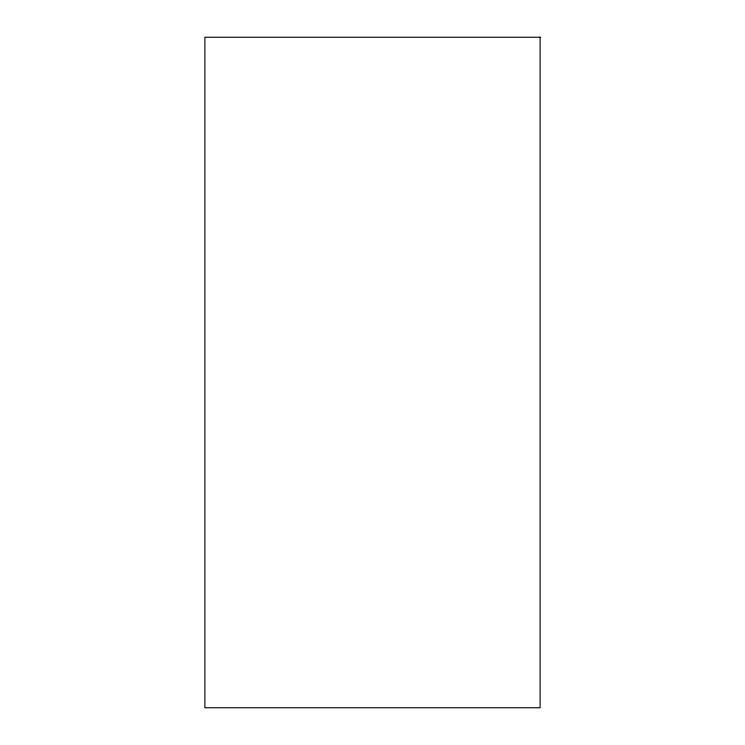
<?xml version="1.0" encoding="UTF-8"?>
<svg xmlns="http://www.w3.org/2000/svg" width="745" height="745" viewBox="0 0 745 745"><rect width="100%" height="100%" fill="white"/><g stroke="black" fill="none" stroke-linecap="round" stroke-linejoin="round"><path stroke-width="1.12" d="M540.125 37.25L204.875 37.25L204.875 707.75L540.125 707.75L540.125 37.25"/></g></svg>
